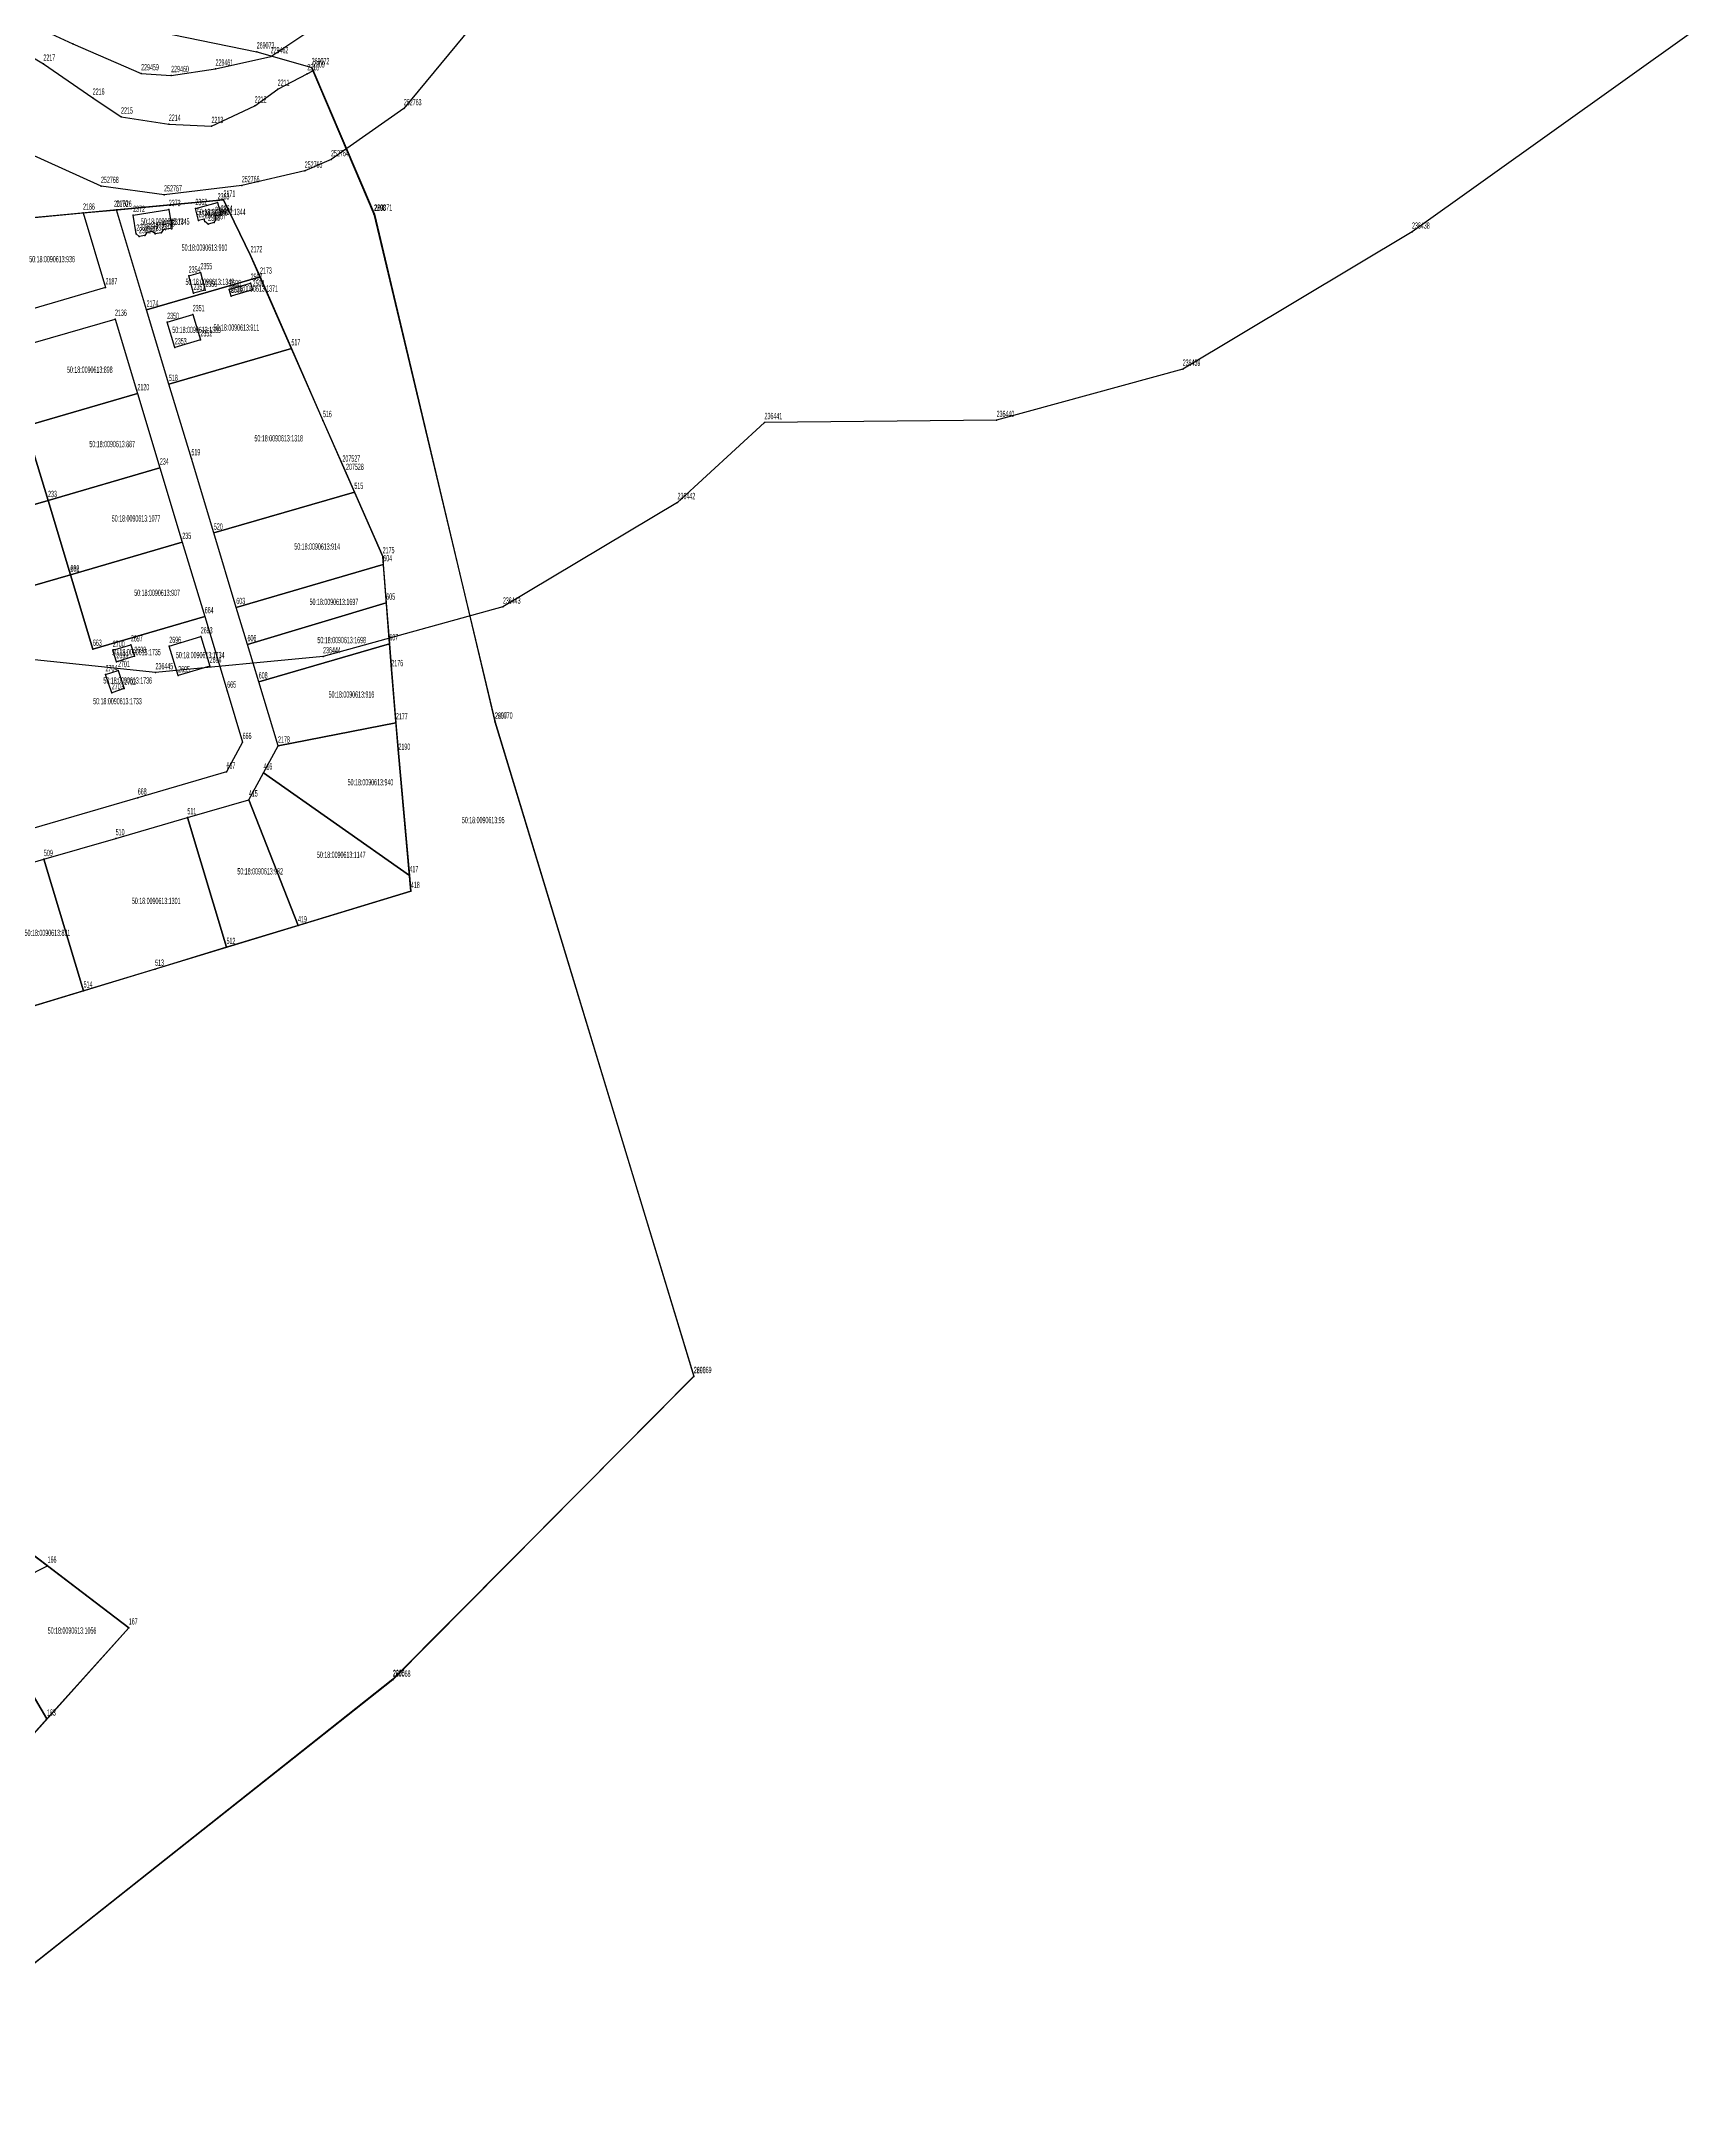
# Model space of a CAD drawing. Extents: x 1277570 to 1279623, y 422293 to 424918.
# Drawn here: x 1278885 to 1279437, y 423830 to 424524 of the extents above; entities that cross this region are included whole.
import ezdxf

# ---------------------------------------------------------------- set-up
doc = ezdxf.new("R2010")
doc.units = 0
doc.layers.get('0').update_dxf_attribs({"linetype": 'CONTINUOUS'})

msp = doc.modelspace()

# ---------------------------------------------------------------- linework, layer by layer
at = {"color": 7, "linetype": 'CONTINUOUS'}
for points in [[(1278862.869998, 424539.660002), (1278956.639999, 424520.380002), (1278975.039999, 424515.120002), (1278996.070002, 424466.050001), (1279036.379999, 424296.040001), (1279102.980001, 424076.950001), (1279002.209998, 423975.289998), (1278818.170002, 423829.819999)], [(1278876.249999, 424531.669999), (1278895.060001, 424522.980002), (1278917.960001, 424513.050001), (1278928, 424512.460001), (1278942.860001, 424514.63), (1278961.32, 424518.799999), (1278977.429999, 424529.439998)], [(1278876.249999, 424531.669999), (1278895.060001, 424522.980002), (1278917.960001, 424513.050001), (1278928, 424512.460001), (1278942.860001, 424514.63), (1278961.32, 424518.799999), (1278977.429999, 424529.439998)], [(1279028.290002, 424528.45), (1279005.899999, 424501.339999), (1278981.539999, 424484.29), (1278972.710001, 424480.450002), (1278951.660002, 424475.609998), (1278925.650001, 424472.520001), (1278904.519998, 424475.370001), (1278835.689999, 424506.549998)], [(1279436.990002, 424526.800001), (1279343.420002, 424460.039998), (1279266.65, 424414.159998), (1279204.350002, 424397), (1279126.639998, 424396.290001), (1279097.529998, 424369.510001), (1279039.06, 424334.52), (1278978.869998, 424317.900001), (1278922.759999, 424312.519998), (1278875.940002, 424317.509999)], [(1278879.159998, 424520.050001), (1278885.219999, 424516.27), (1278901.750001, 424504.910002), (1278911.219999, 424498.600002), (1278927.220002, 424496.159999), (1278941.500002, 424495.410002), (1278955.970002, 424502.299998), (1278963.660002, 424507.870001), (1278973.559998, 424513.029998), (1278975.470002, 424514.03), (1278995.880002, 424466.030002), (1279036.440002, 424295.989999), (1279102.97, 424076.850002), (1279002.25, 423975.529999), (1278850.339999, 423855.270001)], [(1278821.129998, 424182.449998), (1279008.249998, 424239.319998), (1279004.09, 424285.590001), (1279001.720001, 424313.6), (1278998.810002, 424351.38), (1278954.590002, 424452.169999), (1278945.530002, 424470.800001), (1278804.060001, 424457.550002)], [(1278857.769999, 424462.590001), (1278898.489998, 424466.4), (1278908.87, 424467.369999), (1278945.530002, 424470.800001), (1278954.590002, 424452.169999), (1278957.739999, 424444.999998), (1278968.269999, 424420.979998), (1278978.81, 424396.970002), (1278985.350002, 424382.06), (1278986.559998, 424379.299999), (1278989.34, 424372.960001), (1278998.810002, 424351.38), (1278999.019999, 424348.7), (1279000.010002, 424335.849998), (1279001.06, 424322.210002), (1279001.720001, 424313.6), (1279003.229998, 424295.770002), (1279004.09, 424285.590001), (1279008.249998, 424239.319998), (1278970.459999, 424227.830002), (1278946.540002, 424220.570002), (1278922.620001, 424213.289999), (1278898.7, 424206.029999), (1278874.779998, 424198.759999)], [(1278855.909998, 423928.280002), (1278913.81, 423992.79), (1278859.589999, 424034.049998)], [(1278876.889999, 424020.89), (1278886.640001, 424013.469999), (1278913.81, 423992.79), (1278855.909998, 423928.280002)]]:
    msp.add_lwpolyline(points, dxfattribs=at)
for points in [[(1278909.659998, 424467.44), (1278945.530002, 424470.800001), (1278954.590002, 424452.169999), (1278957.739999, 424444.999998), (1278919.77, 424433.949998)], [(1278936.119998, 424467.940001), (1278943.56, 424469.850001), (1278944.610002, 424465.770002), (1278942.690002, 424465.28), (1278942.909999, 424464.429999), (1278942.359999, 424463.170002), (1278940.390001, 424462.670001), (1278939.300002, 424463.509998), (1278939.09, 424464.349999), (1278937.170001, 424463.860002)], [(1278857.769999, 424462.590001), (1278898.489998, 424466.4), (1278906.03, 424441.400002), (1278867.539998, 424430.2)], [(1278915.28, 424465.62), (1278927.210002, 424467.61), (1278928.259999, 424461.3), (1278925.270001, 424460.799999), (1278924.660002, 424459.699998), (1278922.679999, 424459.380001), (1278921.78, 424460.219998), (1278919.819998, 424459.890002), (1278919.230001, 424458.850002), (1278917.259998, 424458.520001), (1278916.320002, 424459.359998)], [(1278919.77, 424433.949998), (1278957.739999, 424444.999998), (1278968.269999, 424420.979998), (1278927.27, 424409.049998)], [(1278933.87, 424445.380001), (1278937.8, 424446.459999), (1278939.429999, 424440.579999), (1278935.489999, 424439.500001)], [(1278947.41, 424440.810001), (1278954.599998, 424442.919999), (1278955.249998, 424440.700002), (1278948.06, 424438.589999)], [(1278871.759998, 424419.980001), (1278909.199998, 424430.870001), (1278916.709998, 424405.980001), (1278879.259998, 424395.080001)], [(1278926.670002, 424429.820002), (1278935.23, 424432.430001), (1278937.8, 424423.98), (1278929.239998, 424421.37)], [(1278989.34, 424372.960001), (1278942.300001, 424359.269998), (1278934.790001, 424384.159998), (1278927.27, 424409.049998), (1278968.269999, 424420.979998), (1278978.81, 424396.970002)], [(1278879.259998, 424395.080001), (1278916.709998, 424405.980001), (1278924.219998, 424381.090001), (1278886.769998, 424370.190001)], [(1278841.819998, 424384.180002), (1278879.259998, 424395.080001), (1278886.769998, 424370.190001), (1278849.329999, 424359.290002)], [(1278886.769998, 424370.190001), (1278924.219998, 424381.090001), (1278931.729999, 424356.190001), (1278894.279998, 424345.290002)], [(1278942.300001, 424359.269998), (1278989.34, 424372.960001), (1278998.810002, 424351.38), (1278999.019999, 424348.7), (1278949.810001, 424334.379998)], [(1278849.329999, 424359.290002), (1278886.769998, 424370.190001), (1278894.279998, 424345.290002), (1278856.839999, 424334.400002)], [(1278894.289999, 424345.290002), (1278931.729999, 424356.190001), (1278939.239999, 424331.300001), (1278901.799999, 424320.400002)], [(1278894.289999, 424345.290002), (1278901.799999, 424320.400002), (1278939.239999, 424331.300001), (1278946.759999, 424306.410001), (1278951.930002, 424289.23), (1278946.530002, 424279.260002), (1278916.819999, 424270.620002), (1278879.369999, 424259.720002), (1278871.859999, 424284.609998), (1278864.349999, 424309.499998), (1278856.839999, 424334.400002), (1278894.279998, 424345.290002)], [(1278949.810001, 424334.379998), (1278999.019999, 424348.7), (1279000.010002, 424335.849998), (1278953.560001, 424321.929999)], [(1278953.560001, 424321.929999), (1279000.010002, 424335.849998), (1279001.06, 424322.210002), (1278957.320001, 424309.479999)], [(1278937.910001, 424324.570001), (1278940.889999, 424314.720001), (1278930.359999, 424311.53), (1278927.37, 424321.38)], [(1278957.320001, 424309.479999), (1279001.06, 424322.210002), (1279001.720001, 424313.6), (1279003.229998, 424295.770002), (1278963.789999, 424288.02)], [(1278914.519999, 424321.870002), (1278915.689998, 424318.029999), (1278909.649998, 424316.19), (1278908.479999, 424320.029998)], [(1278910.199998, 424313.279999), (1278912.290002, 424307.260002), (1278908.119999, 424305.810001), (1278906.03, 424311.840002)], [(1278958.900002, 424279.000002), (1278963.789999, 424288.02), (1279003.229998, 424295.770002), (1279004.09, 424285.590001), (1279007.770001, 424244.620001)], [(1278954, 424269.979999), (1278958.900002, 424279.000002), (1279007.770001, 424244.620001), (1279008.249998, 424239.319998), (1278970.459999, 424227.830002)], [(1278933.440002, 424264), (1278954, 424269.979999), (1278970.459999, 424227.830002), (1278946.540002, 424220.570002)], [(1278885.419999, 424250.019999), (1278909.430001, 424257.009999), (1278933.440002, 424264), (1278946.540002, 424220.570002), (1278922.620001, 424213.289999), (1278898.7, 424206.029999)], [(1278861.419999, 424243.040002), (1278885.419999, 424250.019999), (1278898.7, 424206.029999), (1278874.779998, 424198.759999)], [(1278863.110001, 424001.7), (1278886.640001, 424013.469999), (1278913.81, 423992.79), (1278886.419999, 423962.28)], [(1278840.76, 423990.510002), (1278863.110001, 424001.7), (1278886.419999, 423962.28), (1278866.169998, 423939.720001), (1278855.260002, 423961.529999)]]:
    msp.add_lwpolyline(points, close=True, dxfattribs=at)
at = {"color": 7}
for p in [(1278895.060001, 424522.980002), (1278956.639999, 424520.380002), (1278961.32, 424518.799999), (1278885.219999, 424516.27), (1278917.960001, 424513.050001), (1278928, 424512.460001), (1278942.860001, 424514.63), (1278973.559998, 424513.029998), (1278975.039999, 424515.120002), (1278975.470002, 424514.03), (1278901.750001, 424504.910002), (1278963.660002, 424507.870001), (1278911.219999, 424498.600002), (1278927.220002, 424496.159999), (1278955.970002, 424502.299998), (1279005.899999, 424501.339999), (1278941.500002, 424495.410002), (1278981.539999, 424484.29), (1278904.519998, 424475.370001), (1278951.660002, 424475.609998), (1278972.710001, 424480.450002), (1278925.650001, 424472.520001), (1278936.119998, 424467.940001), (1278943.56, 424469.850001), (1278945.530002, 424470.800001), (1278898.489998, 424466.4), (1278908.87, 424467.369999), (1278909.659998, 424467.44), (1278915.28, 424465.62), (1278927.210002, 424467.61), (1278928.259999, 424461.3), (1278937.170001, 424463.860002), (1278939.09, 424464.349999), (1278939.300002, 424463.509998), (1278940.390001, 424462.670001), (1278942.359999, 424463.170002), (1278942.690002, 424465.28), (1278942.909999, 424464.429999), (1278944.610002, 424465.770002), (1278995.880002, 424466.030002), (1278996.070002, 424466.050001), (1278916.320002, 424459.359998), (1278917.259998, 424458.520001), (1278919.230001, 424458.850002), (1278919.819998, 424459.890002), (1278921.78, 424460.219998), (1278922.679999, 424459.380001), (1278924.660002, 424459.699998), (1278925.270001, 424460.799999), (1279343.420002, 424460.039998), (1278954.590002, 424452.169999), (1278906.03, 424441.400002), (1278933.87, 424445.380001), (1278937.8, 424446.459999), (1278939.429999, 424440.579999), (1278947.41, 424440.810001), (1278954.599998, 424442.919999), (1278955.249998, 424440.700002), (1278957.739999, 424444.999998), (1278919.77, 424433.949998), (1278935.489999, 424439.500001), (1278948.06, 424438.589999), (1278909.199998, 424430.870001), (1278926.670002, 424429.820002), (1278935.23, 424432.430001), (1278929.239998, 424421.37), (1278937.8, 424423.98), (1278968.269999, 424420.979998), (1279266.65, 424414.159998), (1278916.709998, 424405.980001), (1278927.27, 424409.049998), (1278978.81, 424396.970002), (1279126.639998, 424396.290001), (1279204.350002, 424397), (1278924.219998, 424381.090001), (1278934.790001, 424384.159998), (1278985.350002, 424382.06), (1278986.559998, 424379.299999), (1278989.34, 424372.960001), (1278886.769998, 424370.190001), (1279097.529998, 424369.510001), (1278942.300001, 424359.269998), (1278931.729999, 424356.190001), (1278998.810002, 424351.38), (1278894.279998, 424345.290002), (1278894.289999, 424345.290002), (1278999.019999, 424348.7), (1278939.239999, 424331.300001), (1278949.810001, 424334.379998), (1279000.010002, 424335.849998), (1279039.06, 424334.52), (1278937.910001, 424324.570001), (1279001.06, 424322.210002), (1278901.799999, 424320.400002), (1278908.479999, 424320.029998), (1278909.649998, 424316.19), (1278914.519999, 424321.870002), (1278915.689998, 424318.029999), (1278927.37, 424321.38), (1278953.560001, 424321.929999), (1278978.869998, 424317.900001), (1278906.03, 424311.840002), (1278910.199998, 424313.279999), (1278922.759999, 424312.519998), (1278930.359999, 424311.53), (1278940.889999, 424314.720001), (1278957.320001, 424309.479999), (1279001.720001, 424313.6), (1278908.119999, 424305.810001), (1278912.290002, 424307.260002), (1278946.759999, 424306.410001), (1279003.229998, 424295.770002), (1279036.379999, 424296.040001), (1279036.440002, 424295.989999), (1278951.930002, 424289.23), (1278963.789999, 424288.02), (1279004.09, 424285.590001), (1278946.530002, 424279.260002), (1278958.900002, 424279.000002), (1278916.819999, 424270.620002), (1278954, 424269.979999), (1278933.440002, 424264), (1278909.430001, 424257.009999), (1278885.419999, 424250.019999), (1279007.770001, 424244.620001), (1279008.249998, 424239.319998), (1278970.459999, 424227.830002), (1278946.540002, 424220.570002), (1278922.620001, 424213.289999), (1278898.7, 424206.029999), (1279102.97, 424076.850002), (1279102.980001, 424076.950001), (1278886.640001, 424013.469999), (1278913.81, 423992.79), (1279002.209998, 423975.289998), (1279002.25, 423975.529999), (1278886.419999, 423962.28)]:
    msp.add_point(p, dxfattribs=at)

# ---------------------------------------------------------------- texts
at = {"color": 7, "width": 0.5}
for s, height, p in [('269073', 2.122557, (1278956.639999, 424521.452443)), ('2217', 2.122557, (1278885.219999, 424517.34244)), ('229461', 2.122557, (1278942.860001, 424515.70244)), ('229462', 2.122561, (1278961.32, 424519.87244)), ('269072', 2.122557, (1278975.039999, 424516.192442)), ('2209', 2.122557, (1278975.470002, 424515.10244)), ('229459', 2.122557, (1278917.960001, 424514.122442)), ('229460', 2.122557, (1278928, 424513.532441)), ('2211', 2.122557, (1278963.660002, 424508.942441)), ('2210', 2.122557, (1278973.559998, 424514.102443)), ('2216', 2.122557, (1278901.750001, 424505.982443)), ('2212', 2.122561, (1278955.970002, 424503.37244)), ('252763', 2.122561, (1279005.899999, 424502.41244)), ('2215', 2.122557, (1278911.219999, 424499.672443)), ('2214', 2.122561, (1278927.220002, 424497.23244)), ('2213', 2.122557, (1278941.500002, 424496.482442)), ('252765', 2.122557, (1278972.710001, 424481.522443)), ('252764', 2.122557, (1278981.539999, 424485.362441)), ('252768', 2.122557, (1278904.519998, 424476.442442)), ('252767', 2.122557, (1278925.650001, 424473.592442)), ('252766', 2.122557, (1278951.660002, 424476.682443)), ('2186', 2.122557, (1278898.489998, 424467.472441)), ('207526', 2.122561, (1278908.87, 424468.442441)), ('2170', 2.122557, (1278909.659998, 424468.51244)), ('2372', 2.122557, (1278915.28, 424466.692441)), ('2373', 2.122557, (1278927.210002, 424468.682441)), ('2362', 2.122557, (1278936.119998, 424469.012441)), ('2365', 2.122557, (1278942.690002, 424466.35244)), ('2363', 2.122557, (1278943.56, 424470.922441)), ('2364', 2.122557, (1278944.610002, 424466.842442)), ('2171', 2.122557, (1278945.530002, 424471.872441)), ('2208', 2.122557, (1278995.880002, 424467.102442)), ('269071', 2.122557, (1278996.070002, 424467.122441)), ('2382', 2.122557, (1278916.320002, 424460.432443)), ('2381', 2.122557, (1278917.259998, 424459.592441)), ('50:18:0090613:1345', 2.122557, (1278917.865848, 424462.508397)), ('2380', 2.122557, (1278919.230001, 424459.922442)), ('2379', 2.122557, (1278919.819998, 424460.962442)), ('2378', 2.122557, (1278921.78, 424461.292443)), ('2377', 2.122557, (1278922.679999, 424460.452442)), ('2376', 2.122557, (1278924.660002, 424460.772443)), ('2375', 2.122561, (1278925.270001, 424461.872441)), ('2374', 2.122557, (1278928.259999, 424462.372441)), ('50:18:0090613:1344', 2.122557, (1278936.635169, 424465.670413)), ('2371', 2.122557, (1278937.170001, 424464.932442)), ('2370', 2.122561, (1278939.09, 424465.42244)), ('2369', 2.122557, (1278939.300002, 424464.582443)), ('2368', 2.122557, (1278940.390001, 424463.742441)), ('2367', 2.122557, (1278942.359999, 424464.242442)), ('2366', 2.122561, (1278942.909999, 424465.502441)), ('236438', 2.122561, (1279343.420002, 424461.11244)), ('50:18:0090613:910', 2.122557, (1278931.516711, 424453.756937)), ('2172', 2.122561, (1278954.590002, 424453.24244)), ('50:18:0090613:936', 2.122557, (1278880.482484, 424449.88893)), ('2354', 2.122557, (1278933.87, 424446.452442)), ('2355', 2.122561, (1278937.8, 424447.53244)), ('2173', 2.122561, (1278957.739999, 424446.07244)), ('2187', 2.122557, (1278906.03, 424442.472442)), ('50:18:0090613:1342', 2.122557, (1278932.795791, 424442.271364)), ('2357', 2.122557, (1278935.489999, 424440.572442)), ('2356', 2.122561, (1278939.429999, 424441.652441)), ('2506', 2.122557, (1278947.41, 424441.882441)), ('50:18:0090613:1371', 2.122557, (1278947.477825, 424440.047482)), ('2509', 2.122561, (1278948.06, 424439.662441)), ('2507', 2.122561, (1278954.599998, 424443.99244)), ('2508', 2.122557, (1278955.249998, 424441.772442)), ('2136', 2.122557, (1278909.199998, 424431.942441)), ('2174', 2.122557, (1278919.77, 424435.022443)), ('2351', 2.122557, (1278935.23, 424433.502441)), ('2350', 2.122557, (1278926.670002, 424430.892442)), ('50:18:0090613:1339', 2.122557, (1278928.382825, 424426.192481)), ('2352', 2.122561, (1278937.8, 424425.052441)), ('50:18:0090613:911', 2.122557, (1278942.195347, 424426.991113)), ('2353', 2.122557, (1278929.239998, 424422.442441)), ('517', 2.122557, (1278968.269999, 424422.052443)), ('50:18:0090613:898', 2.122557, (1278893.106883, 424412.87904)), ('236439', 2.122557, (1279266.65, 424415.232443)), ('2120', 2.122557, (1278916.709998, 424407.052441)), ('518', 2.122561, (1278927.27, 424410.12244)), ('516', 2.122557, (1278978.81, 424398.042442)), ('236441', 2.122557, (1279126.639998, 424397.362442)), ('236440', 2.122557, (1279204.350002, 424398.072441)), ('50:18:0090613:1318', 2.122561, (1278955.878512, 424389.908847)), ('50:18:0090613:887', 2.122557, (1278900.615002, 424387.987442)), ('519', 2.122561, (1278934.790001, 424385.23244)), ('207527', 2.122561, (1278985.350002, 424383.132441)), ('234', 2.122557, (1278924.219998, 424382.162441)), ('207528', 2.122561, (1278986.559998, 424380.372441)), ('233', 2.122557, (1278886.769998, 424371.262442)), ('515', 2.122557, (1278989.34, 424374.032441)), ('236442', 2.122557, (1279097.529998, 424370.582441)), ('50:18:0090613:1077', 2.122561, (1278908.125002, 424363.092441)), ('235', 2.122557, (1278931.729999, 424357.262442)), ('520', 2.122557, (1278942.300001, 424360.342443)), ('50:18:0090613:914', 2.122561, (1278969.227965, 424353.66899)), ('2175', 2.122561, (1278998.810002, 424352.452441)), ('604', 2.122561, (1278999.019999, 424349.772441)), ('236', 2.122557, (1278894.279998, 424346.362442)), ('662', 2.122557, (1278894.289999, 424346.362442)), ('50:18:0090613:907', 2.122557, (1278915.64, 424338.197442)), ('603', 2.122557, (1278949.810001, 424335.452443)), ('50:18:0090613:1697', 2.122557, (1278974.340062, 424335.140089)), ('605', 2.122557, (1279000.010002, 424336.922443)), ('236443', 2.122557, (1279039.06, 424335.59244)), ('664', 2.122557, (1278939.239999, 424332.372442)), ('663', 2.122557, (1278901.799999, 424321.472442)), ('2700', 2.122561, (1278908.479999, 424321.10244)), ('2697', 2.122557, (1278914.519999, 424322.942442)), ('2696', 2.122557, (1278927.37, 424322.452441)), ('2693', 2.122557, (1278937.910001, 424325.642441)), ('606', 2.122561, (1278953.560001, 424323.00244)), ('50:18:0090613:1698', 2.122561, (1278976.956486, 424322.36833)), ('607', 2.122557, (1279001.06, 424323.282442)), ('50:18:0090613:1735', 2.122557, (1278908.232829, 424318.322482)), ('2699', 2.122557, (1278909.649998, 424317.262441)), ('2701', 2.122561, (1278910.199998, 424314.35244)), ('2698', 2.122561, (1278915.689998, 424319.102441)), ('236445', 2.122557, (1278922.759999, 424313.592443)), ('50:18:0090613:1734', 2.122557, (1278929.584428, 424317.34312)), ('2694', 2.122557, (1278940.889999, 424315.792441)), ('236444', 2.122557, (1278978.869998, 424318.972442)), ('2176', 2.122557, (1279001.720001, 424314.672441)), ('50:18:0090613:1736', 2.122557, (1278905.30744, 424308.83943)), ('2704', 2.122557, (1278906.03, 424312.912442)), ('2703', 2.122557, (1278908.119999, 424306.882441)), ('2702', 2.122557, (1278912.290002, 424308.332442)), ('2695', 2.122557, (1278930.359999, 424312.60244)), ('665', 2.122557, (1278946.759999, 424307.482442)), ('608', 2.122561, (1278957.320001, 424310.55244)), ('50:18:0090613:1733', 2.122557, (1278901.87758, 424301.910058)), ('50:18:0090613:916', 2.122557, (1278980.71329, 424304.141337)), ('2177', 2.122557, (1279003.229998, 424296.842442)), ('269070', 2.122557, (1279036.379999, 424297.112441)), ('2207', 2.122561, (1279036.440002, 424297.062441)), ('666', 2.122557, (1278951.930002, 424290.302441)), ('2178', 2.122557, (1278963.789999, 424289.092441)), ('2190', 2.122557, (1279004.09, 424286.662441)), ('667', 2.122557, (1278946.530002, 424280.332442)), ('416', 2.122557, (1278958.900002, 424280.072442)), ('668', 2.122557, (1278916.819999, 424271.692442)), ('50:18:0090613:940', 2.122557, (1278987.076776, 424274.759762)), ('511', 2.122557, (1278933.440002, 424265.07244)), ('415', 2.122561, (1278954, 424271.05244)), ('510', 2.122561, (1278909.430001, 424258.082441)), ('50:18:0090613:95', 2.122561, (1279025.318463, 424262.11388)), ('509', 2.122561, (1278885.419999, 424251.09244)), ('50:18:0090613:982', 2.122557, (1278950.164941, 424244.941393)), ('50:18:0090613:1147', 2.122557, (1278976.800707, 424250.490463)), ('417', 2.122557, (1279007.770001, 424245.692441)), ('418', 2.122557, (1279008.249998, 424240.392443)), ('50:18:0090613:1301', 2.122561, (1278914.849016, 424235.040614)), ('50:18:0090613:831', 2.122557, (1278878.942292, 424224.360008)), ('419', 2.122557, (1278970.459999, 424228.902443)), ('512', 2.122557, (1278946.540002, 424221.642443)), ('513', 2.122561, (1278922.620001, 424214.36244)), ('514', 2.122561, (1278898.7, 424207.10244)), ('2206', 2.122557, (1279102.97, 424077.922442)), ('269069', 2.122557, (1279102.980001, 424078.022442)), ('166', 2.122561, (1278886.640001, 424014.54244)), ('167', 2.122557, (1278913.81, 423993.862441)), ('50:18:0090613:1056', 2.122561, (1278886.677768, 423990.790158)), ('269068', 2.122557, (1279002.209998, 423976.362443)), ('2205', 2.122561, (1279002.25, 423976.60244)), ('163', 2.122557, (1278886.419999, 423963.352441))]:
    msp.add_text(s, height=height, dxfattribs=at).set_placement(p)

doc.saveas('drawing.dxf')
